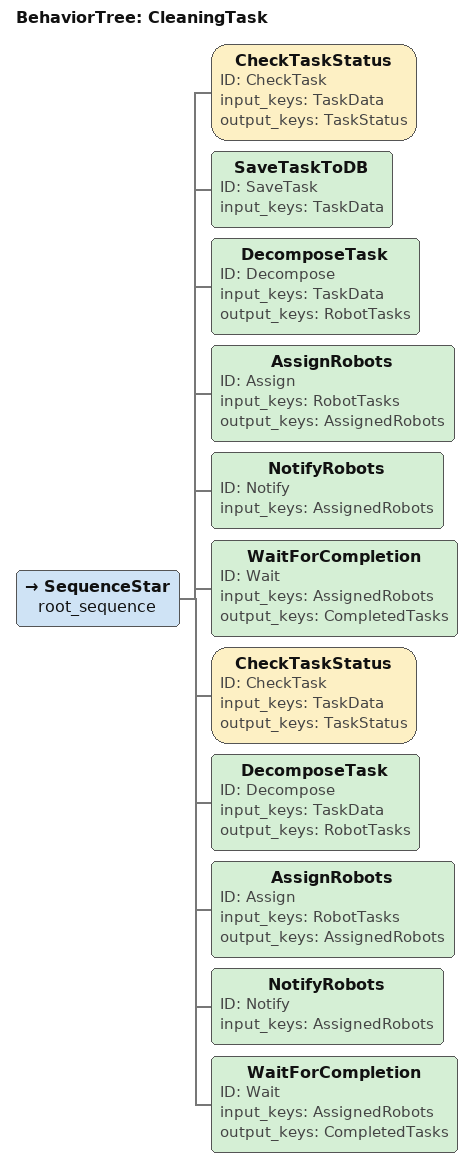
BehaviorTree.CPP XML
<root>
    <BehaviorTree ID="CleaningTask">
        <SequenceStar name="root_sequence">
            <CheckTaskStatus ID="CheckTask" input_keys="TaskData" output_keys="TaskStatus"/>
            <SaveTaskToDB ID="SaveTask" input_keys="TaskData"/>
            <DecomposeTask ID="Decompose" input_keys="TaskData" output_keys="RobotTasks"/>
            <AssignRobots ID="Assign" input_keys="RobotTasks" output_keys="AssignedRobots"/>
            <NotifyRobots ID="Notify" input_keys="AssignedRobots"/>
            <WaitForCompletion ID="Wait" input_keys="AssignedRobots" output_keys="CompletedTasks"/>
            <CheckTaskStatus ID="CheckTask" input_keys="TaskData" output_keys="TaskStatus"/>
            <DecomposeTask ID="Decompose" input_keys="TaskData" output_keys="RobotTasks"/>
            <AssignRobots ID="Assign" input_keys="RobotTasks" output_keys="AssignedRobots"/>
            <NotifyRobots ID="Notify" input_keys="AssignedRobots"/>
            <WaitForCompletion ID="Wait" input_keys="AssignedRobots" output_keys="CompletedTasks"/>
        </SequenceStar>
    </BehaviorTree>
</root>
